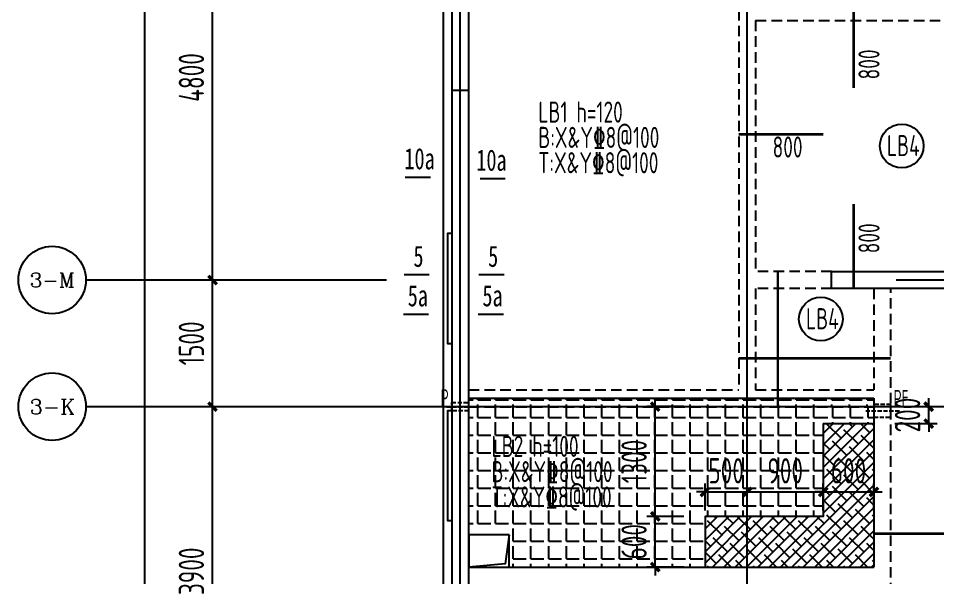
# Model space of a CAD drawing. Header units: millimetres. Extents: x -133666 to 880576, y -269375 to 86941.
# Drawn here: x 158965 to 169856, y 11684 to 18309 of the extents above; entities that cross this region are included whole.
import ezdxf
from ezdxf.enums import TextEntityAlignment as Align

# ---------------------------------------------------------------- set-up
doc = ezdxf.new("R2010")
doc.units = ezdxf.units.MM
doc.header["$LTSCALE"] = 1000
for name, pattern in [('CENTER', [50.8, 31.75, -6.35, 6.35, -6.35]), ('DASH', [0.35, 0.25, -0.1]), ('HIDDEN2', [0.1875, 0.125, -0.0625])]:
    doc.linetypes.add(name, pattern=pattern)
doc.layers.get('0').update_dxf_attribs({"linetype": 'CONTINUOUS'})
doc.layers.get('Defpoints').update_dxf_attribs({"color": 6, "linetype": 'CONTINUOUS'})
for name, color, linetype in [('A-外装饰线脚', 7, 'CONTINUOUS'), ('A-线脚看线', 9, 'CONTINUOUS'), ('A-设备穿墙洞', 161, 'CONTINUOUS'), ('AXIS', 253, 'CENTER'), ('AXIS_TEXT', 7, 'CONTINUOUS'), ('DIM', 3, 'CONTINUOUS'), ('DIM1', 3, 'CONTINUOUS'), ('JG1', 3, 'CONTINUOUS'), ('填充', 8, 'CONTINUOUS'), ('墙', 6, 'CONTINUOUS'), ('挑板', 3, 'CONTINUOUS'), ('板筋', 6, 'CONTINUOUS'), ('梁', 4, 'HIDDEN2'), ('模板线', 3, 'CONTINUOUS'), ('洞口', 5, 'CONTINUOUS'), ('钢筋_文字', 7, 'CONTINUOUS'), ('钢筋长度标注', 7, 'CONTINUOUS')]:
    doc.layers.add(name, color=color, linetype=linetype)
doc.styles.add('_TCH_AXIS', font='COMPLEX', dxfattribs={"bigfont": 'GBCBIG'})
doc.styles.add('COMPLEX', font='COMPLEX')
doc.styles.add('TSSD_BOLD', font='tssdeng2.shx', dxfattribs={"width": 0.7, "height": 250, "bigfont": 'CHINA.shx'})
doc.styles.add('ZZ', font='tssdeng.shx', dxfattribs={"width": 0.7, "bigfont": 'tssdchn.shx'})
doc.styles.add('zzt', font='tssdeng.shx', dxfattribs={"width": 0.7, "height": 300, "bigfont": 'tssdchn.shx'})
doc.styles.add('钢筋', font='tssdeng.shx', dxfattribs={"width": 0.7, "height": 250, "bigfont": 'tssdchn.shx'})
doc.styles.add('钢筋长度', font='tssdeng.shx', dxfattribs={"width": 0.7, "height": 300, "bigfont": 'tssdchn.shx'})
doc.styles.add('黑体', font='simhei.ttf')
doc.dimstyles.new('DIM_1_100', dxfattribs={"dimtxt": 300, "dimasz": 100, "dimexe": 200, "dimexo": 50, "dimgap": 100, "dimtad": 1, "dimdec": 0, "dimzin": 0, "dimdsep": 46, "dimtxsty": 'zzt', "dimblk": 'ARCHTICK', "dimcen": 0, "dimclrt": 7, "dimadec": 0, "dimazin": 0, "dimtfac": 1, "dimtdec": 0, "dimtix": 1, "dimtmove": 2, "dimatfit": 0, "dimldrblk": 'ARCHTICK', "dimfxl": 0, "dimtolj": 1, "dimarcsym": 0})
doc.dimstyles.new('TSSD_100_100', dxfattribs={"dimtxt": 300, "dimasz": 100, "dimexe": 100, "dimexo": 250, "dimgap": 100, "dimtad": 1, "dimdec": 0, "dimzin": 0, "dimdsep": 46, "dimtxsty": 'ZZ', "dimblk": 'ARCHTICK', "dimcen": 0, "dimdle": 100, "dimclrd": 256, "dimclrt": 7, "dimadec": 0, "dimazin": 0, "dimtfac": 1, "dimtdec": 0, "dimtix": 1, "dimtmove": 2, "dimatfit": 3, "dimfxl": 0, "dimtolj": 1, "dimtzin": 0, "dimarcsym": 0})
pattern_1 = [(0, (164200, 1008.83), (0, 209.55), [152.4, -57.15]), (90, (164200, 1008.83), (-209.55, 1e-14), [152.4, -57.15])]

# ---------------------------------------------------------------- blocks, each defined once
blk = doc.blocks.new('_ArchTick')
at = {"color": 0, "linetype": 'ByBlock', "const_width": 0.4}
blk.add_lwpolyline([(-0.5, -0.5), (0.5, 0.5)], dxfattribs=at)
blk = doc.blocks.new('*D1039')
at = {"layer": 'Defpoints', "color": 0, "transparency": 16777216}
for p in [(166510, 12409), (167100, 12409), (167100, 11809)]:
    blk.add_point(p, dxfattribs=at)
at = {"layer": 'DIM', "lineweight": -2, "transparency": 16777216}
for p, q in [((166510, 12409), (166510, 12509)), ((166510, 11809), (166510, 12409)), ((166510, 11809), (166510, 11709))]:
    blk.add_line(p, q, dxfattribs=at)
at = {"layer": 'DIM', "color": 0, "lineweight": -2, "transparency": 16777216}
for p, q in [((166850, 12409), (166410, 12409)), ((166850, 11809), (166410, 11809))]:
    blk.add_line(p, q, dxfattribs=at)
at = {"layer": 'DIM', "lineweight": -2, "transparency": 16777216, "xscale": 100, "yscale": 100, "zscale": 100}
for p, rotation in [((166510, 12409), 270), ((166510, 11809), 90)]:
    blk.add_blockref('_ArchTick', p, dxfattribs=dict(at, rotation=rotation))
at = {"layer": 'DIM', "color": 7, "transparency": 16777216, "insert": (166260, 12109), "char_height": 300, "attachment_point": 5, "rotation": 90, "style": 'ZZ'}
blk.add_mtext('\\A1;600', dxfattribs=at)
blk = doc.blocks.new('*D1040')
at = {"layer": 'Defpoints', "color": 0, "transparency": 16777216}
for p in [(166510, 13709), (167100, 13709), (167100, 12409)]:
    blk.add_point(p, dxfattribs=at)
at = {"layer": 'DIM', "lineweight": -2, "transparency": 16777216}
blk.add_line((166510, 12309), (166510, 13809), dxfattribs=at)
at = {"layer": 'DIM', "color": 0, "lineweight": -2, "transparency": 16777216}
for p, q in [((166850, 13709), (166410, 13709)), ((166850, 12409), (166410, 12409))]:
    blk.add_line(p, q, dxfattribs=at)
at = {"layer": 'DIM', "lineweight": -2, "transparency": 16777216, "xscale": 100, "yscale": 100, "zscale": 100}
for p, rotation in [((166510, 13709), 90), ((166510, 12409), 270)]:
    blk.add_blockref('_ArchTick', p, dxfattribs=dict(at, rotation=rotation))
at = {"layer": 'DIM', "color": 7, "transparency": 16777216, "insert": (166260, 13059), "char_height": 300, "attachment_point": 5, "rotation": 90, "style": 'ZZ'}
blk.add_mtext('\\A1;1300', dxfattribs=at)
blk = doc.blocks.new('*D1041')
at = {"layer": 'Defpoints', "color": 0, "transparency": 16777216}
for p in [(167600, 12699), (167100, 12229), (167600, 12229)]:
    blk.add_point(p, dxfattribs=at)
at = {"layer": 'DIM', "color": 0, "lineweight": -2, "transparency": 16777216}
for p, q in [((167100, 12479), (167100, 12799)), ((167600, 12479), (167600, 12799))]:
    blk.add_line(p, q, dxfattribs=at)
at = {"layer": 'DIM', "lineweight": -2, "transparency": 16777216}
for p, q in [((167100, 12699), (167000, 12699)), ((167100, 12699), (167600, 12699)), ((167600, 12699), (167700, 12699))]:
    blk.add_line(p, q, dxfattribs=at)
at = {"layer": 'DIM', "lineweight": -2, "transparency": 16777216, "xscale": 100, "yscale": 100, "zscale": 100}
blk.add_blockref('_ArchTick', (167100, 12699), dxfattribs=at)
at = {"layer": 'DIM', "lineweight": -2, "transparency": 16777216, "xscale": 100, "yscale": 100, "zscale": 100, "rotation": 180}
blk.add_blockref('_ArchTick', (167600, 12699), dxfattribs=at)
at = {"layer": 'DIM', "color": 7, "transparency": 16777216, "insert": (167350, 12949), "char_height": 300, "attachment_point": 5, "style": 'ZZ'}
blk.add_mtext('\\A1;500', dxfattribs=at)
blk = doc.blocks.new('*D1078')
at = {"layer": 'Defpoints', "color": 0, "transparency": 16777216}
for p in [(168500, 12699), (167600, 12229), (168500, 12229)]:
    blk.add_point(p, dxfattribs=at)
at = {"layer": 'DIM', "color": 0, "lineweight": -2, "transparency": 16777216}
for p, q in [((167600, 12479), (167600, 12799)), ((168500, 12479), (168500, 12799))]:
    blk.add_line(p, q, dxfattribs=at)
at = {"layer": 'DIM', "lineweight": -2, "transparency": 16777216}
blk.add_line((167500, 12699), (168600, 12699), dxfattribs=at)
at = {"layer": 'DIM', "lineweight": -2, "transparency": 16777216, "xscale": 100, "yscale": 100, "zscale": 100, "rotation": 180}
blk.add_blockref('_ArchTick', (167600, 12699), dxfattribs=at)
at = {"layer": 'DIM', "lineweight": -2, "transparency": 16777216, "xscale": 100, "yscale": 100, "zscale": 100}
blk.add_blockref('_ArchTick', (168500, 12699), dxfattribs=at)
at = {"layer": 'DIM', "color": 7, "transparency": 16777216, "insert": (168050, 12949), "char_height": 300, "attachment_point": 5, "style": 'ZZ'}
blk.add_mtext('\\A1;900', dxfattribs=at)
blk = doc.blocks.new('*D1079')
at = {"layer": 'Defpoints', "color": 0, "transparency": 16777216}
for p in [(169100, 12699), (168500, 12229), (169100, 12229)]:
    blk.add_point(p, dxfattribs=at)
at = {"layer": 'DIM', "color": 0, "lineweight": -2, "transparency": 16777216}
for p, q in [((168500, 12479), (168500, 12799)), ((169100, 12479), (169100, 12799))]:
    blk.add_line(p, q, dxfattribs=at)
at = {"layer": 'DIM', "lineweight": -2, "transparency": 16777216}
for p, q in [((168500, 12699), (168400, 12699)), ((168500, 12699), (169100, 12699)), ((169100, 12699), (169200, 12699))]:
    blk.add_line(p, q, dxfattribs=at)
at = {"layer": 'DIM', "lineweight": -2, "transparency": 16777216, "xscale": 100, "yscale": 100, "zscale": 100}
blk.add_blockref('_ArchTick', (168500, 12699), dxfattribs=at)
at = {"layer": 'DIM', "lineweight": -2, "transparency": 16777216, "xscale": 100, "yscale": 100, "zscale": 100, "rotation": 180}
blk.add_blockref('_ArchTick', (169100, 12699), dxfattribs=at)
at = {"layer": 'DIM', "color": 7, "transparency": 16777216, "insert": (168800, 12949), "char_height": 300, "attachment_point": 5, "style": 'ZZ'}
blk.add_mtext('\\A1;600', dxfattribs=at)
blk = doc.blocks.new('*D1144')
at = {"layer": 'Defpoints', "color": 0, "transparency": 16777216}
for p in [(169100, 13709), (169750, 13709), (169100, 13509)]:
    blk.add_point(p, dxfattribs=at)
at = {"layer": 'DIM', "lineweight": -2, "transparency": 16777216}
for p, q in [((169750, 13709), (169750, 13809)), ((169750, 13509), (169750, 13709)), ((169750, 13509), (169750, 13409))]:
    blk.add_line(p, q, dxfattribs=at)
at = {"layer": 'DIM', "color": 0, "lineweight": -2, "transparency": 16777216}
for p, q in [((169350, 13709), (169850, 13709)), ((169350, 13509), (169850, 13509))]:
    blk.add_line(p, q, dxfattribs=at)
at = {"layer": 'DIM', "lineweight": -2, "transparency": 16777216, "xscale": 100, "yscale": 100, "zscale": 100}
for p, rotation in [((169750, 13709), 270), ((169750, 13509), 90)]:
    blk.add_blockref('_ArchTick', p, dxfattribs=dict(at, rotation=rotation))
at = {"layer": 'DIM', "color": 7, "transparency": 16777216, "insert": (169500, 13609), "char_height": 300, "attachment_point": 5, "rotation": 90, "style": 'ZZ'}
blk.add_mtext('\\A1;200', dxfattribs=at)
blk = doc.blocks.new('$1305720')
at = {"layer": '模板线', "color": 4, "const_width": 22.7}
for points in [[(19, 17), (321, 17)], [(905, 0), (1207, 0)]]:
    blk.add_lwpolyline(points, dxfattribs=at)
at = {"layer": '模板线', "color": 0, "style": '黑体', "width": 0.7}
for p in [(190, 237), (1042, 220)]:
    blk.add_text('10a', height=252, dxfattribs=at).set_placement(p, align=Align.MIDDLE_CENTER)
blk = doc.blocks.new('$1479726')
at = {"layer": '模板线', "color": 4, "const_width": 22.7}
for points in [[(0, 0), (302, 0)], [(886, 0), (1188, 0)]]:
    blk.add_lwpolyline(points, dxfattribs=at)
at = {"layer": '模板线', "color": 0, "style": '黑体', "width": 0.7}
for p in [(172, 220), (1057, 220)]:
    blk.add_text('5', height=252, dxfattribs=at).set_placement(p, align=Align.MIDDLE_CENTER)
blk = doc.blocks.new('$1232228')
at = {"layer": '模板线', "color": 4, "const_width": 22.7}
for points in [[(0, 0), (302, 0)], [(886, 0), (1188, 0)]]:
    blk.add_lwpolyline(points, dxfattribs=at)
at = {"layer": '模板线', "color": 0, "style": '黑体', "width": 0.7}
for p in [(172, 220), (1057, 220)]:
    blk.add_text('5a', height=252, dxfattribs=at).set_placement(p, align=Align.MIDDLE_CENTER)
blk = doc.blocks.new('$1642317')
at = {"layer": '洞口'}
blk.add_lwpolyline([(480, 5130), (0, 5130), (0, 4750), (480, 4750)], close=True, dxfattribs=at)
blk.add_lwpolyline([(480, 5130), (432, 4788), (0, 4750)], dxfattribs=at)
blk = doc.blocks.new('*D868')
at = {"layer": 'Defpoints', "color": 0, "transparency": 16777216}
for p in [(-2935, 12700), (-875, 12700), (-875, 8800)]:
    blk.add_point(p, dxfattribs=at)
at = {"layer": 'DIM1', "color": 0, "lineweight": -2, "transparency": 16777216}
for p, q in [((-925, 12700), (-3135, 12700)), ((-2935, 8800), (-2935, 12700)), ((-925, 8800), (-3135, 8800))]:
    blk.add_line(p, q, dxfattribs=at)
at = {"layer": 'DIM1', "color": 0, "lineweight": -2, "transparency": 16777216, "xscale": 100, "yscale": 100, "zscale": 100}
for p, rotation in [((-2935, 12700), 90), ((-2935, 8800), 270)]:
    blk.add_blockref('_ArchTick', p, dxfattribs=dict(at, rotation=rotation))
at = {"layer": 'DIM1', "color": 7, "transparency": 16777216, "insert": (-3185, 10750), "char_height": 300, "attachment_point": 5, "rotation": 90, "style": 'zzt'}
blk.add_mtext('\\A1;3900', dxfattribs=at)
blk = doc.blocks.new('*D869')
at = {"layer": 'Defpoints', "color": 0, "transparency": 16777216}
for p in [(-2935, 14200), (-875, 14200), (-875, 12700)]:
    blk.add_point(p, dxfattribs=at)
at = {"layer": 'DIM1', "color": 0, "lineweight": -2, "transparency": 16777216}
for p, q in [((-925, 14200), (-3135, 14200)), ((-2935, 12700), (-2935, 14200)), ((-925, 12700), (-3135, 12700))]:
    blk.add_line(p, q, dxfattribs=at)
at = {"layer": 'DIM1', "color": 0, "lineweight": -2, "transparency": 16777216, "xscale": 100, "yscale": 100, "zscale": 100}
for p, rotation in [((-2935, 14200), 90), ((-2935, 12700), 270)]:
    blk.add_blockref('_ArchTick', p, dxfattribs=dict(at, rotation=rotation))
at = {"layer": 'DIM1', "color": 7, "transparency": 16777216, "insert": (-3185, 13450), "char_height": 300, "attachment_point": 5, "rotation": 90, "style": 'zzt'}
blk.add_mtext('\\A1;1500', dxfattribs=at)
blk = doc.blocks.new('*D870')
at = {"layer": 'Defpoints', "color": 0, "transparency": 16777216}
for p in [(-2935, 19000), (-875, 19000), (-875, 14200)]:
    blk.add_point(p, dxfattribs=at)
at = {"layer": 'DIM1', "color": 0, "lineweight": -2, "transparency": 16777216}
for p, q in [((-925, 19000), (-3135, 19000)), ((-2935, 14200), (-2935, 19000)), ((-925, 14200), (-3135, 14200))]:
    blk.add_line(p, q, dxfattribs=at)
at = {"layer": 'DIM1', "color": 0, "lineweight": -2, "transparency": 16777216, "xscale": 100, "yscale": 100, "zscale": 100}
for p, rotation in [((-2935, 19000), 90), ((-2935, 14200), 270)]:
    blk.add_blockref('_ArchTick', p, dxfattribs=dict(at, rotation=rotation))
at = {"layer": 'DIM1', "color": 7, "transparency": 16777216, "insert": (-3185, 16600), "char_height": 300, "attachment_point": 5, "rotation": 90, "style": 'zzt'}
blk.add_mtext('\\A1;4800', dxfattribs=at)
blk = doc.blocks.new('*D872')
at = {"layer": 'Defpoints', "color": 0, "transparency": 16777216}
for p in [(-3735, 20800), (-875, 20800), (-875, -1600)]:
    blk.add_point(p, dxfattribs=at)
at = {"layer": 'DIM1', "color": 0, "lineweight": -2, "transparency": 16777216}
for p, q in [((-925, 20800), (-3935, 20800)), ((-3735, -1600), (-3735, 20800)), ((-925, -1600), (-3935, -1600))]:
    blk.add_line(p, q, dxfattribs=at)
at = {"layer": 'DIM1', "color": 0, "lineweight": -2, "transparency": 16777216, "xscale": 100, "yscale": 100, "zscale": 100}
for p, rotation in [((-3735, 20800), 90), ((-3735, -1600), 270)]:
    blk.add_blockref('_ArchTick', p, dxfattribs=dict(at, rotation=rotation))
at = {"layer": 'DIM1', "color": 7, "transparency": 16777216, "insert": (-3985, 9600), "char_height": 300, "attachment_point": 5, "rotation": 90, "style": 'zzt'}
blk.add_mtext('\\A1;22400', dxfattribs=at)
blk = doc.blocks.new('_AXISO')
blk.add_circle((0, 0), 0.5)
at = {"layer": 'AXIS_TEXT', "style": 'COMPLEX', "width": 1.041667}
blk.add_attdef('A', text='', height=0.56, dxfattribs=at).set_placement((-0.25, -0.28), (0.25, -0.28), align=Align.FIT)
blk = doc.blocks.new('$1466424')
at = {"layer": '板筋', "const_width": 30}
for points in [[(4762, 18179), (4762, 19929)], [(3400, 17630), (4400, 17630)], [(4762, 15804), (4762, 16804)], [(3863, 14404), (3863, 16004)], [(3400, 14976), (5200, 14976)], [(5000, 12900), (6900, 12900)]]:
    blk.add_lwpolyline(points, dxfattribs=at)
at = {"layer": '钢筋_文字'}
for centre in [(5331, 17492, 0), (4372, 15442, 0)]:
    blk.add_circle(centre, 259, dxfattribs=at)
at = {"layer": '钢筋_文字', "color": 7, "linetype": 'Continuous', "width": 0.7}
for s, style, p in [('LB1 h=120', 'TSSD_BOLD', (1025, 17769, 0)), ('B:X&Y%%1328@100', '钢筋', (1025, 17469, 0)), ('T:X&Y%%1328@100', '钢筋', (1025, 17169, 0)), ('LB2 h=100', 'TSSD_BOLD', (471, 13809, 0)), ('B:X&Y%%1328@100', '钢筋', (471, 13509, 0)), ('T:X&Y%%1328@100', '钢筋', (471, 13209, 0))]:
    blk.add_text(s, height=250, dxfattribs=dict(at, style=style)).set_placement(p)
at = {"layer": '钢筋_文字', "style": 'TSSD_BOLD', "width": 0.7}
for p in [(5156, 17372, 0), (4197, 15321, 0)]:
    blk.add_text('LB4', height=250, dxfattribs=at).set_placement(p)
at = {"layer": '钢筋长度标注', "style": '钢筋长度', "width": 0.7}
for p in [(5068, 18281), (5068, 16221)]:
    blk.add_text('800', height=250, rotation=90, dxfattribs=at).set_placement(p)
blk.add_text('800', height=250, dxfattribs=at).set_placement((3801, 17355))
blk = doc.blocks.new('$133032')
at = {"layer": '挑板'}
blk.add_lwpolyline([(7000, 22700), (4200, 22700), (4200, 22800), (3400, 22800), (3400, 22700), (800, 22700), (800, 22800), (0, 22800), (0, 1700)], dxfattribs=at)
blk = doc.blocks.new('$1413619')
at = {"layer": 'A-线脚看线', "color": 5, "elevation": 0}
for points in [[(50, 16500), (0, 16500), (0, 15200), (50, 15200)], [(50, 14400), (0, 14400), (0, 13100), (50, 13100)]]:
    blk.add_lwpolyline(points, dxfattribs=at)
blk = doc.blocks.new('$1295222')
at = {"layer": 'A-外装饰线脚', "color": 23, "elevation": 0}
blk.add_lwpolyline([(3500, 1050), (500, 1050), (500, 1750), (0, 1750), (0, 23050), (4400, 23050), (4400, 22950), (7200, 22950), (7200, 22250), (7900, 22250), (7900, 17450), (7200, 17450), (7200, 17050), (10600, 17050), (10600, 16300)], dxfattribs=at)
blk = doc.blocks.new('$145458')
at = {"layer": 'A-设备穿墙洞', "linetype": 'DASH', "ltscale": 0.2, "elevation": 0}
blk.add_lwpolyline([(481, 6596), (481, 6258)], dxfattribs=at)
blk.add_lwpolyline([(531, 6325), (431, 6325), (431, 6525), (531, 6525)], close=True, dxfattribs=at)
at = {"layer": 'A-设备穿墙洞', "linetype": 'DASH', "ltscale": 0.2}
for points in [[(7131, 5025), (7131, 4925), (6931, 4925), (6931, 5025)], [(7231, 4725), (7331, 4725), (7331, 4625), (7231, 4625)], [(331, 175), (331, 75), (131, 75), (131, 175)], [(5131, 150), (5131, 0), (5331, 0), (5331, 150)]]:
    blk.add_lwpolyline(points, close=True, dxfattribs=at)
for points in [[(6860, 4975), (7198, 4975)], [(7281, 4554), (7281, 4792)], [(68, 125), (413, 125)], [(5035, 75), (5436, 75)]]:
    blk.add_lwpolyline(points, dxfattribs=at)
at = {"layer": 'A-设备穿墙洞', "color": 7, "linetype": 'DASH', "ltscale": 0.2, "style": 'zzt', "width": 0.6}
for s, p in [('D2', (448, 6619)), ('D1', (6752, 4993)), ('D1', (7152, 4413)), ('P', (0, 132)), ('PF', (5366, 123))]:
    blk.add_text(s, height=200, dxfattribs=at).set_placement(p)
blk = doc.blocks.new('$1186913')
at = {"layer": 'A-设备穿墙洞'}
blk.add_blockref('$145458', (768.9, 13122.9), dxfattribs=at)
blk = doc.blocks.new('$1783196')
at = {"layer": 'AXIS'}
for p, q in [((5234.9, 3480), (5234.9, 27859.5)), ((8634.9, 3480), (8634.9, 27859.5)), ((54849.9, 20188.3), (4360, 20188.3)), ((29334.9, 18688.3), (4360, 18688.3))]:
    blk.add_line(p, q, dxfattribs=at)
at = {"layer": 'DIM1'}
for p, q in [((4360, 20188.3), (800, 20188.3)), ((4360, 18688.3), (800, 18688.3))]:
    blk.add_line(p, q, dxfattribs=at)
ref = blk.add_blockref('_AXISO', (400, 20188.3), dxfattribs=dict(at, xscale=800, yscale=800, zscale=800))
ref.add_attrib('A', '3-M', dxfattribs={"layer": 'AXIS_TEXT', "height": 169.79, "style": '_TCH_AXIS'}).set_placement((133.2, 20103.4), (666.8, 20103.4), align=Align.FIT)
ref = blk.add_blockref('_AXISO', (400, 18688.3), dxfattribs=dict(at, xscale=800, yscale=800, zscale=800))
ref.add_attrib('A', '3-K', dxfattribs={"layer": 'AXIS_TEXT', "height": 174.59, "style": '_TCH_AXIS'}).set_placement((134, 18601), (666, 18601), align=Align.FIT)
for p1, p2, distance, picture, middle in [((4360, 4388.3), (4360, 26788.3), 2860, '*D872', (1250, 15588.3)), ((4360, 20188.3), (4360, 24988.3), 2060, '*D870', (2050, 22588.3)), ((4360, 18688.3), (4360, 20188.3), 2060, '*D869', (2050, 19438.3)), ((4360, 14788.3), (4360, 18688.3), 2060, '*D868', (2050, 16738.3))]:
    dim = blk.add_aligned_dim(p1=p1, p2=p2, distance=distance, dimstyle='DIM_1_100', dxfattribs=at)
    dim.commit()
    dim.dimension.update_dxf_attribs({"geometry": picture, "text_midpoint": middle, "insert": (5234.9, 5988.3)})

msp = doc.modelspace()

# ---------------------------------------------------------------- hatches: boundary and pattern name
at = {"layer": 'JG1'}
h = msp.add_hatch(dxfattribs=at)
h.set_pattern_fill('ANSI38,_O', color=8, scale=30)
h.set_pattern_definition([(45, (164199.99, 1008.83), (-67.3519, 67.3519), []), (135, (164199.99, 1008.83), (-202.05576, 67.3519), [238.125, -142.875])])
h.paths.add_polyline_path([(169100, 13508.8), (168500, 13508.8), (168500, 12408.8), (167100, 12408.8), (167100, 11808.8), (169100, 11808.8)])
at = {"layer": '填充', "linetype": 'Continuous'}
h = msp.add_hatch(dxfattribs=at)
h.set_pattern_fill('ANGLE', color=256, scale=30, style=0)
h.set_pattern_definition(pattern_1)
h.paths.add_polyline_path([(167962.8, 13708.8), (167962.8, 13808.8), (164300, 13808.8), (164300, 13708.8)])
h = msp.add_hatch(dxfattribs=at)
h.set_pattern_fill('ANGLE', color=256, scale=30, style=0)
h.set_pattern_definition(pattern_1)
h.paths.add_polyline_path([(168500, 13708.8), (169100, 13708.8), (169100, 13808.8), (167962.8, 13808.8), (167962.8, 13708.8)])
h = msp.add_hatch(dxfattribs=at)
h.set_pattern_fill('ANGLE', color=256, scale=30, style=0)
h.set_pattern_definition(pattern_1)
h.paths.add_polyline_path([(164780, 12188.8), (164780, 11808.8), (167100, 11808.8), (167100, 12408.8), (168500, 12408.8), (168500, 13708.8), (164300, 13708.8), (164300, 12288.8), (164680, 12288.8), (164680, 12188.8)])
h = msp.add_hatch(dxfattribs=at)
h.set_pattern_fill('ANGLE', color=256, scale=30, style=0)
h.set_pattern_definition([(0, (169870, 1008.83), (0, 209.55), [152.4, -57.15]), (90, (169870, 1008.83), (-209.55, 1e-14), [152.4, -57.15])])
h.paths.add_polyline_path([(169100, 13508.8), (169100, 13708.8), (168500, 13708.8), (168500, 13508.8)])

# ---------------------------------------------------------------- linework, layer by layer
at = {"layer": '墙'}
for points in [[(164700, 20108.8), (164100, 20108.8), (164100, 17458.8), (164300, 17458.8), (164300, 19908.8), (164700, 19908.8)], [(171100, 16208.8), (171100, 15108.8), (168600, 15108.8), (168600, 15308.8), (170900, 15308.8), (170900, 16208.8)]]:
    msp.add_lwpolyline(points, close=True, dxfattribs=at)
at = {"layer": '梁'}
for p, q in [((167500, 19908.8), (167500, 13908.8)), ((167700, 18283.8), (167700, 15308.8)), ((167700, 18283.8), (170900, 18283.8)), ((168600, 15308.8), (167700, 15308.8)), ((168600, 15108.8), (167700, 15108.8)), ((167700, 15108.8), (167700, 13908.8)), ((169100, 15108.8), (169100, 13908.8)), ((169300, 9808.8), (169300, 15108.8)), ((164300, 13908.8), (167500, 13908.8)), ((167700, 13908.8), (169100, 13908.8)), ((169100, 13808.8), (169100, 13708.8)), ((164300, 13708.8), (169100, 13708.8))]:
    msp.add_line(p, q, dxfattribs=at)
at = {"layer": '梁', "linetype": 'Continuous'}
for p, q in [((164100, 17458.8), (164100, 9808.8)), ((164300, 9808.8), (164300, 17458.8)), ((164300, 13808.8), (169100, 13808.8)), ((169100, 13708.8), (169100, 11808.8)), ((164300, 11808.8), (169100, 11808.8))]:
    msp.add_line(p, q, dxfattribs=at)
for points in [[(168500, 13508.8), (168500, 12408.8), (167100, 12408.8), (167100, 11808.8)], [(168500, 13508.8), (169100, 13508.8)]]:
    msp.add_lwpolyline(points, dxfattribs=at)

# ---------------------------------------------------------------- block references
at = {"layer": 'A-设备穿墙洞'}
msp.add_blockref('$1186913', (163199.8, 461, 0), dxfattribs=at)
at = {"layer": '填充', "linetype": 'Continuous'}
msp.add_blockref('$1783196', (158965.1, -4979.5), dxfattribs=at)
at = {"layer": '挑板'}
for name, p in [('$1295222', (164000, -941.2, 0)), ('$133032', (164100, -791.2)), ('$1413619', (164050, -741.2, 0))]:
    msp.add_blockref(name, p, dxfattribs=at)
at = {"layer": '模板线'}
for name, p in [('$1305720', (163527.9, 16409.8)), ('$1479726', (163533.5, 15271.4)), ('$1232228', (163525.8, 14803.9))]:
    msp.add_blockref(name, p, dxfattribs=at)
at = {"layer": '洞口'}
msp.add_blockref('$1642317', (164300, 7058.8, 0), dxfattribs=at)
at = {"layer": '钢筋长度标注'}
msp.add_blockref('$1466424', (164100, -694.9), dxfattribs=at)

# ---------------------------------------------------------------- dimensions: what is measured, and where the dimension line sits
at = {"layer": 'DIM'}
for base, p1, p2, picture, middle in [((169749.8, 13708.8), (169100, 13508.8), (169100, 13708.8), '*D1144', (169499.8, 13608.8)), ((166510, 13708.8), (167100, 12408.8), (167100, 13708.8), '*D1040', (166260, 13058.8)), ((166510, 12408.8), (167100, 11808.8), (167100, 12408.8), '*D1039', (166260, 12108.8))]:
    dim = msp.add_linear_dim(base=base, p1=p1, p2=p2, angle=90, dimstyle='TSSD_100_100', dxfattribs=at)
    dim.commit()
    dim.dimension.update_dxf_attribs({"geometry": picture, "text_midpoint": middle})
for base, p1, p2, picture, middle in [((167600, 12698.8), (167100, 12228.8), (167600, 12228.8), '*D1041', (167350, 12948.8)), ((168500, 12698.8), (167600, 12228.8), (168500, 12228.8), '*D1078', (168050, 12948.8)), ((169100, 12698.8), (168500, 12228.8), (169100, 12228.8), '*D1079', (168800, 12948.8))]:
    dim = msp.add_linear_dim(base=base, p1=p1, p2=p2, dimstyle='TSSD_100_100', dxfattribs=at)
    dim.commit()
    dim.dimension.update_dxf_attribs({"geometry": picture, "text_midpoint": middle})

doc.saveas('drawing.dxf')
